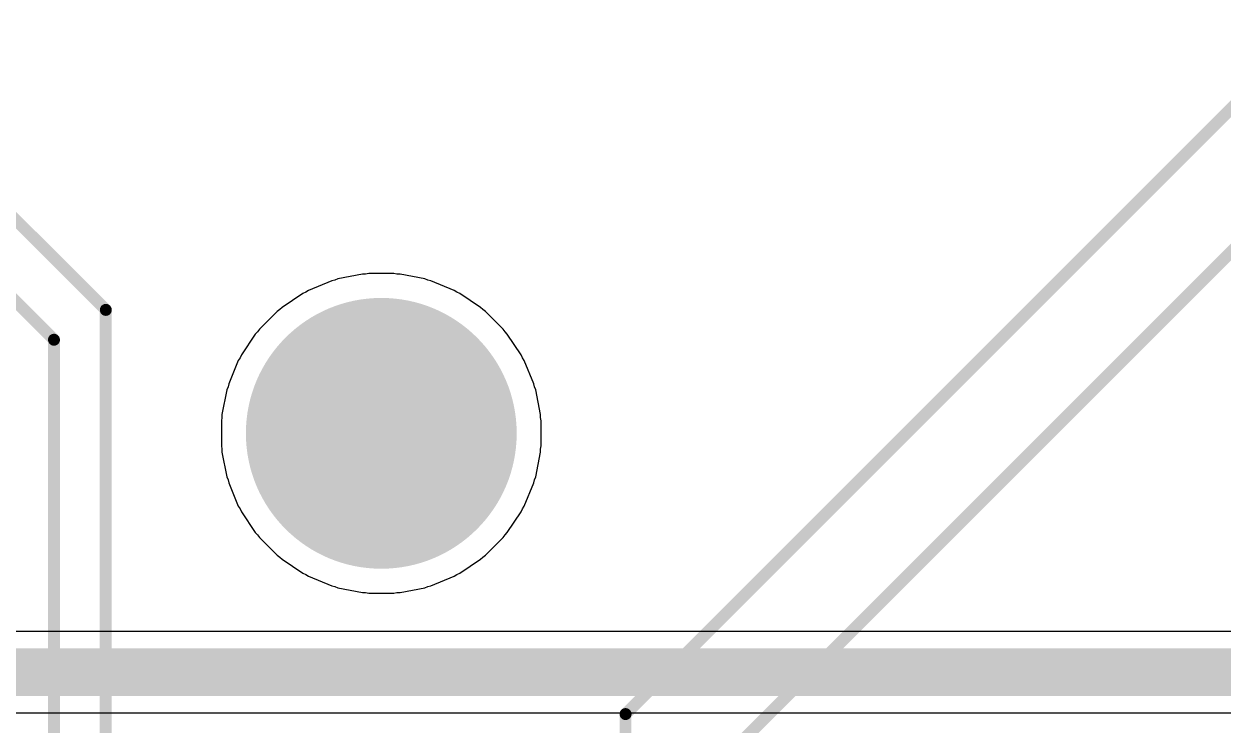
# Model space of a CAD drawing. Header units: inches. Extents: x 0 to 110, y 0 to 95.
# Drawn here: x 62.42 to 77.48, y 30.84 to 39.64 of the extents above; entities that cross this region are included whole.
import ezdxf

# ---------------------------------------------------------------- set-up
doc = ezdxf.new("R2010")
doc.units = ezdxf.units.IN
for name, color, linetype in [('Bottom Solder', 6, 'Continuous'), ('Int1', 16, 'Continuous'), ('Int2', 76, 'Continuous'), ('Mechanical1', 6, 'Continuous'), ('Pad Holes', 156, 'Continuous'), ('Top Layer', 1, 'Continuous'), ('Top Solder', 216, 'Continuous')]:
    doc.layers.add(name, color=color, linetype=linetype)

msp = doc.modelspace()

# ---------------------------------------------------------------- hatches: boundary and pattern name
at = {"layer": 'Bottom Solder'}
h = msp.add_hatch(color=6, dxfattribs=at)
edge = h.paths.add_edge_path()
edge.add_arc((66.909, 34.5), 1.7, 0, 360)
at = {"layer": 'Pad Holes'}
h = msp.add_hatch(color=7, dxfattribs=at)
edge = h.paths.add_edge_path()
edge.add_arc((66.909, 34.5), 1.6, 0, 360)
at = {"layer": 'Top Solder'}
h = msp.add_hatch(color=216, dxfattribs=at)
edge = h.paths.add_edge_path()
edge.add_arc((66.909, 34.5), 1.7, 0, 360)

# ---------------------------------------------------------------- linework, layer by layer
at = {"layer": 'Int1'}
for p, q in [((66.363, 36.439), (66.326, 36.423)), ((66.672, 36.5), (66.363, 36.439)), ((66.712, 36.5), (66.672, 36.5)), ((66.752, 36.508), (66.712, 36.5)), ((67.067, 36.508), (66.752, 36.508)), ((67.106, 36.5), (67.067, 36.508)), ((67.146, 36.5), (67.106, 36.5)), ((67.455, 36.439), (67.146, 36.5)), ((67.492, 36.423), (67.455, 36.439)), ((65.995, 36.295), (65.962, 36.272)), ((66.286, 36.415), (65.995, 36.295)), ((66.326, 36.423), (66.286, 36.415)), ((67.532, 36.415), (67.492, 36.423)), ((67.823, 36.295), (67.532, 36.415)), ((67.856, 36.272), (67.823, 36.295)), ((65.925, 36.257), (65.663, 36.082)), ((65.962, 36.272), (65.925, 36.257)), ((67.894, 36.257), (67.856, 36.272)), ((68.156, 36.082), (67.894, 36.257)), ((65.601, 36.031), (65.378, 35.808)), ((65.634, 36.054), (65.601, 36.031)), ((65.663, 36.082), (65.634, 36.054)), ((68.184, 36.054), (68.156, 36.082)), ((68.217, 36.031), (68.184, 36.054)), ((68.44, 35.808), (68.217, 36.031)), ((65.327, 35.747), (65.152, 35.484)), ((65.356, 35.775), (65.327, 35.747)), ((65.378, 35.808), (65.356, 35.775)), ((68.463, 35.775), (68.44, 35.808)), ((68.491, 35.747), (68.463, 35.775)), ((68.666, 35.484), (68.491, 35.747)), ((65.114, 35.414), (64.994, 35.123)), ((65.137, 35.447), (65.114, 35.414)), ((65.152, 35.484), (65.137, 35.447)), ((68.681, 35.447), (68.666, 35.484)), ((68.704, 35.414), (68.681, 35.447)), ((68.824, 35.123), (68.704, 35.414)), ((64.986, 35.083), (64.971, 35.046)), ((64.994, 35.123), (64.986, 35.083)), ((68.832, 35.083), (68.824, 35.123)), ((68.848, 35.046), (68.832, 35.083)), ((64.971, 35.046), (64.909, 34.737)), ((68.909, 34.737), (68.848, 35.046)), ((64.909, 34.697), (64.901, 34.658)), ((64.901, 34.658), (64.901, 34.342)), ((64.909, 34.737), (64.909, 34.697)), ((68.909, 34.697), (68.909, 34.737)), ((68.917, 34.658), (68.909, 34.697)), ((68.917, 34.342), (68.917, 34.658)), ((64.901, 34.342), (64.909, 34.303)), ((68.909, 34.303), (68.917, 34.342)), ((64.909, 34.303), (64.909, 34.263)), ((64.909, 34.263), (64.971, 33.954)), ((68.848, 33.954), (68.909, 34.263)), ((68.909, 34.263), (68.909, 34.303)), ((64.971, 33.954), (64.986, 33.917)), ((64.986, 33.917), (64.994, 33.877)), ((64.994, 33.877), (65.114, 33.586)), ((68.704, 33.586), (68.824, 33.877)), ((68.824, 33.877), (68.832, 33.917)), ((68.832, 33.917), (68.848, 33.954)), ((65.114, 33.586), (65.137, 33.553)), ((68.681, 33.553), (68.704, 33.586)), ((65.137, 33.553), (65.152, 33.516)), ((65.152, 33.516), (65.327, 33.253)), ((68.491, 33.253), (68.666, 33.516)), ((68.666, 33.516), (68.681, 33.553)), ((65.327, 33.253), (65.356, 33.225)), ((65.356, 33.225), (65.378, 33.192)), ((65.378, 33.192), (65.601, 32.969)), ((68.217, 32.969), (68.44, 33.192)), ((68.44, 33.192), (68.463, 33.225)), ((68.463, 33.225), (68.491, 33.253)), ((65.601, 32.969), (65.634, 32.946)), ((68.184, 32.946), (68.217, 32.969)), ((65.634, 32.946), (65.663, 32.918)), ((65.663, 32.918), (65.925, 32.743)), ((67.894, 32.743), (68.156, 32.918)), ((68.156, 32.918), (68.184, 32.946)), ((65.925, 32.743), (65.962, 32.728)), ((65.962, 32.728), (65.995, 32.705)), ((65.995, 32.705), (66.286, 32.585)), ((67.532, 32.585), (67.823, 32.705)), ((67.823, 32.705), (67.856, 32.728)), ((67.856, 32.728), (67.894, 32.743)), ((66.286, 32.585), (66.326, 32.577)), ((66.326, 32.577), (66.363, 32.561)), ((66.363, 32.561), (66.672, 32.5)), ((67.146, 32.5), (67.455, 32.561)), ((67.455, 32.561), (67.492, 32.577)), ((67.492, 32.577), (67.532, 32.585)), ((66.672, 32.5), (66.712, 32.5)), ((66.712, 32.5), (66.752, 32.492)), ((66.752, 32.492), (67.067, 32.492)), ((67.067, 32.492), (67.106, 32.5)), ((67.106, 32.5), (67.146, 32.5))]:
    msp.add_line(p, q, dxfattribs=at)
at = {"layer": 'Int2'}
for p, q in [((66.363, 36.439), (66.326, 36.423)), ((66.672, 36.5), (66.363, 36.439)), ((66.712, 36.5), (66.672, 36.5)), ((66.752, 36.508), (66.712, 36.5)), ((67.067, 36.508), (66.752, 36.508)), ((67.106, 36.5), (67.067, 36.508)), ((67.146, 36.5), (67.106, 36.5)), ((67.455, 36.439), (67.146, 36.5)), ((67.492, 36.423), (67.455, 36.439)), ((65.995, 36.295), (65.962, 36.272)), ((66.286, 36.415), (65.995, 36.295)), ((66.326, 36.423), (66.286, 36.415)), ((67.532, 36.415), (67.492, 36.423)), ((67.823, 36.295), (67.532, 36.415)), ((67.856, 36.272), (67.823, 36.295)), ((65.925, 36.257), (65.663, 36.082)), ((65.962, 36.272), (65.925, 36.257)), ((67.894, 36.257), (67.856, 36.272)), ((68.156, 36.082), (67.894, 36.257)), ((65.601, 36.031), (65.378, 35.808)), ((65.634, 36.054), (65.601, 36.031)), ((65.663, 36.082), (65.634, 36.054)), ((68.184, 36.054), (68.156, 36.082)), ((68.217, 36.031), (68.184, 36.054)), ((68.44, 35.808), (68.217, 36.031)), ((65.327, 35.747), (65.152, 35.484)), ((65.356, 35.775), (65.327, 35.747)), ((65.378, 35.808), (65.356, 35.775)), ((68.463, 35.775), (68.44, 35.808)), ((68.491, 35.747), (68.463, 35.775)), ((68.666, 35.484), (68.491, 35.747)), ((65.114, 35.414), (64.994, 35.123)), ((65.137, 35.447), (65.114, 35.414)), ((65.152, 35.484), (65.137, 35.447)), ((68.681, 35.447), (68.666, 35.484)), ((68.704, 35.414), (68.681, 35.447)), ((68.824, 35.123), (68.704, 35.414)), ((64.986, 35.083), (64.971, 35.046)), ((64.994, 35.123), (64.986, 35.083)), ((68.832, 35.083), (68.824, 35.123)), ((68.848, 35.046), (68.832, 35.083)), ((64.971, 35.046), (64.909, 34.737)), ((68.909, 34.737), (68.848, 35.046)), ((64.909, 34.697), (64.901, 34.658)), ((64.901, 34.658), (64.901, 34.342)), ((64.909, 34.737), (64.909, 34.697)), ((68.909, 34.697), (68.909, 34.737)), ((68.917, 34.658), (68.909, 34.697)), ((68.917, 34.342), (68.917, 34.658)), ((64.901, 34.342), (64.909, 34.303)), ((68.909, 34.303), (68.917, 34.342)), ((64.909, 34.303), (64.909, 34.263)), ((64.909, 34.263), (64.971, 33.954)), ((68.848, 33.954), (68.909, 34.263)), ((68.909, 34.263), (68.909, 34.303)), ((64.971, 33.954), (64.986, 33.917)), ((64.986, 33.917), (64.994, 33.877)), ((64.994, 33.877), (65.114, 33.586)), ((68.704, 33.586), (68.824, 33.877)), ((68.824, 33.877), (68.832, 33.917)), ((68.832, 33.917), (68.848, 33.954)), ((65.114, 33.586), (65.137, 33.553)), ((68.681, 33.553), (68.704, 33.586)), ((65.137, 33.553), (65.152, 33.516)), ((65.152, 33.516), (65.327, 33.253)), ((68.491, 33.253), (68.666, 33.516)), ((68.666, 33.516), (68.681, 33.553)), ((65.327, 33.253), (65.356, 33.225)), ((65.356, 33.225), (65.378, 33.192)), ((65.378, 33.192), (65.601, 32.969)), ((68.217, 32.969), (68.44, 33.192)), ((68.44, 33.192), (68.463, 33.225)), ((68.463, 33.225), (68.491, 33.253)), ((65.601, 32.969), (65.634, 32.946)), ((68.184, 32.946), (68.217, 32.969)), ((65.634, 32.946), (65.663, 32.918)), ((65.663, 32.918), (65.925, 32.743)), ((67.894, 32.743), (68.156, 32.918)), ((68.156, 32.918), (68.184, 32.946)), ((65.925, 32.743), (65.962, 32.728)), ((65.962, 32.728), (65.995, 32.705)), ((65.995, 32.705), (66.286, 32.585)), ((67.532, 32.585), (67.823, 32.705)), ((67.823, 32.705), (67.856, 32.728)), ((67.856, 32.728), (67.894, 32.743)), ((66.286, 32.585), (66.326, 32.577)), ((66.326, 32.577), (66.363, 32.561)), ((66.363, 32.561), (66.672, 32.5)), ((67.146, 32.5), (67.455, 32.561)), ((67.455, 32.561), (67.492, 32.577)), ((67.492, 32.577), (67.532, 32.585)), ((66.672, 32.5), (66.712, 32.5)), ((66.712, 32.5), (66.752, 32.492)), ((66.752, 32.492), (67.067, 32.492)), ((67.067, 32.492), (67.106, 32.5)), ((67.106, 32.5), (67.146, 32.5)), ((83.197, 32.01), (54.661, 32.01)), ((54.45, 30.99), (82.986, 30.99))]:
    msp.add_line(p, q, dxfattribs=at)
msp.add_lwpolyline([(54.45, 31.5, 0.6, 0.6, 0), (83.197, 31.5, 0.6, 0.6, 0)], format="xyseb", dxfattribs=at)
at = {"layer": 'Mechanical1'}
for points in [[(68.509, 34.5, 0.2, 0.2, 1), (65.309, 34.5, 0.2, 0.2, 1)], [(65.259, 34.5, 0.1, 0.1, 1), (65.359, 34.5, 0.1, 0.1, 1)], [(68.459, 34.5, 0.1, 0.1, 1), (68.559, 34.5, 0.1, 0.1, 1)]]:
    msp.add_lwpolyline(points, format="xyseb", close=True, dxfattribs=at)
at = {"layer": 'Top Layer'}
for points in [[(69.975, 30.975, 0.15, 0.15, 0), (78.9, 39.9, 0.15, 0.15, 0)], [(60.5, 39, 0.15, 0.15, 0), (63.45, 36.05, 0.15, 0.15, 0)], [(60.175, 38.3, 0.15, 0.15, 0), (62.8, 35.675, 0.15, 0.15, 0)], [(70.9, 30.1, 0.15, 0.15, 0), (78.3, 37.5, 0.15, 0.15, 0)], [(63.45, 27.45, 0.15, 0.15, 0), (63.45, 36.05, 0.15, 0.15, 0)], [(62.8, 26.5, 0.15, 0.15, 0), (62.8, 35.675, 0.15, 0.15, 0)], [(69.975, 29.3, 0.15, 0.15, 0), (69.975, 30.975, 0.15, 0.15, 0)]]:
    msp.add_lwpolyline(points, format="xyseb", dxfattribs=at)
for points in [[(63.413, 36.05, 0.075, 0.075, 1), (63.488, 36.05, 0.075, 0.075, 1)], [(63.413, 36.05, 0.075, 0.075, 1), (63.488, 36.05, 0.075, 0.075, 1)], [(62.762, 35.675, 0.075, 0.075, 1), (62.837, 35.675, 0.075, 0.075, 1)], [(62.762, 35.675, 0.075, 0.075, 1), (62.837, 35.675, 0.075, 0.075, 1)], [(69.938, 30.975, 0.075, 0.075, 1), (70.013, 30.975, 0.075, 0.075, 1)], [(69.938, 30.975, 0.075, 0.075, 1), (70.013, 30.975, 0.075, 0.075, 1)]]:
    msp.add_lwpolyline(points, format="xyseb", close=True, dxfattribs=at)

doc.saveas('drawing.dxf')
